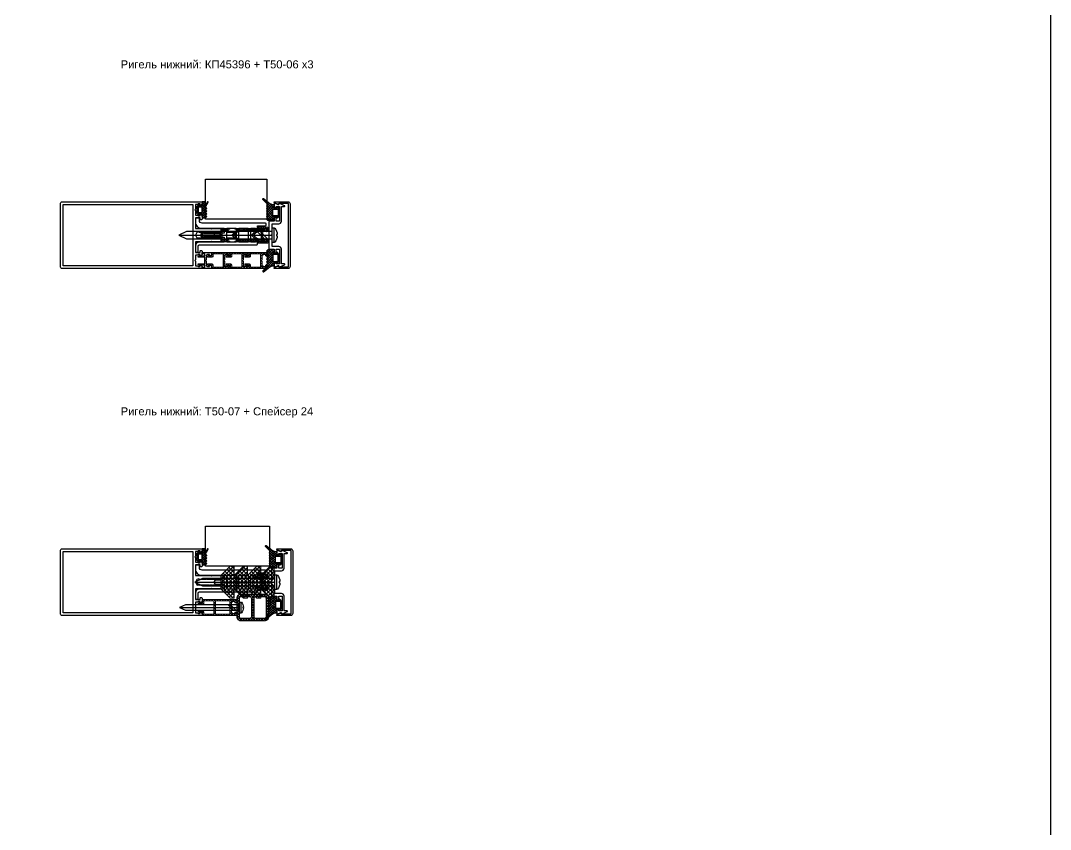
# Model space of a CAD drawing. Header units: millimetres. Extents: x 1744 to 18744, y -2272 to 2782.
# Drawn here: x 16324 to 17097, y 1364 to 1970 of the extents above; entities that cross this region are included whole.
import ezdxf

# ---------------------------------------------------------------- set-up
doc = ezdxf.new("R2010")
doc.units = ezdxf.units.MM
doc.layers.add('Steklopaket', color=5, linetype='Continuous')
doc.layers.add('подписи', color=7, linetype='Continuous')
doc.layers.add('Уплотнители', color=1, linetype='Continuous', lineweight=20)
doc.layers.add('Штриховка', color=1, linetype='Continuous', lineweight=5)
doc.styles.get("Standard").update_dxf_attribs({"font": 'arial.ttf'})

# ---------------------------------------------------------------- blocks, each defined once
blk = doc.blocks.new('КП45550')
at = {"color": 217, "true_color": 0x93278f}
blk.add_lwpolyline([(-5, 6.38, -0.198912), (-4.91, 6.59), (-4.5, 7), (-4.91, 7.41, -0.198912), (-5, 7.62), (-5, 19), (-13, 19), (-13, 15.5), (-12, 15.5, -0.414214), (-11.5, 15), (-11.5, 14.5, -0.414214), (-12, 14), (-14.43, 14, -0.116434), (-14.56, 14.03), (-15.33, 14.42, -0.284079), (-15.5, 14.69), (-15.5, 15.2, -0.414214), (-15.2, 15.5), (-14.5, 15.5), (-14.5, 17), (-14.91, 17.41, -0.198912), (-15, 17.62), (-15, 19), (-18.56, 19, -0.284079), (-18.83, 19.17), (-19, 19.5), (-19.17, 19.17, -0.284079), (-19.44, 19), (-23, 19), (-23, 17.62, -0.198912), (-23.09, 17.41), (-23.5, 17), (-23.5, 15.5), (-22.8, 15.5, -0.414214), (-22.5, 15.2), (-22.5, 14.69, -0.284079), (-22.67, 14.42), (-23.44, 14.03, -0.116434), (-23.57, 14), (-24.5, 14, -0.414214), (-25, 14.5), (-25, 119, -0.414214), (-24, 120), (24, 120, -0.414214), (25, 119), (25, 14.5, -0.414214), (24.5, 14), (23.57, 14, -0.116434), (23.44, 14.03), (22.67, 14.42, -0.284079), (22.5, 14.69), (22.5, 15.2, -0.414214), (22.8, 15.5), (23.5, 15.5), (23.5, 17), (23.09, 17.41, -0.198912), (23, 17.62), (23, 19), (19.44, 19, -0.284079), (19.17, 19.17), (19, 19.5), (18.83, 19.17, -0.284079), (18.56, 19), (15, 19), (15, 17.62, -0.198912), (14.91, 17.41), (14.5, 17), (14.5, 15.5), (15.2, 15.5, -0.414214), (15.5, 15.2), (15.5, 14.69, -0.284079), (15.33, 14.42), (14.56, 14.03, -0.116434), (14.43, 14), (12, 14, -0.414214), (11.5, 14.5), (11.5, 15, -0.414214), (12, 15.5), (13, 15.5), (13, 19), (5, 19), (5, 7.62, -0.198912), (4.91, 7.41), (4.5, 7), (4.91, 6.59, -0.198912), (5, 6.38), (5, 0.5, -0.414214), (4.5, 0), (3.12, 0, -0.198912), (2.91, 0.09), (2.09, 0.91, -0.198912), (2, 1.12), (2, 1.46, -0.284079), (2.17, 1.73), (2.5, 1.9), (2.17, 2.07, -0.284079), (2, 2.34), (2, 3.26, -0.284079), (2.17, 3.53), (2.5, 3.7), (2.17, 3.87, -0.284079), (2, 4.14), (2, 5.06, -0.284079), (2.17, 5.33), (2.5, 5.5), (2.17, 5.67, -0.284079), (2, 5.94), (2, 6.86, -0.284079), (2.17, 7.13), (2.5, 7.3), (2.17, 7.47, -0.284079), (2, 7.74), (2, 8.66, -0.284079), (2.17, 8.93), (2.5, 9.1), (2.17, 9.27, -0.284079), (2, 9.54), (2, 10.46, -0.284079), (2.17, 10.73), (2.5, 10.9), (2.17, 11.07, -0.284079), (2, 11.34), (2, 12.26, -0.284079), (2.17, 12.53), (2.5, 12.7), (2.17, 12.87, -0.284079), (2, 13.14), (2, 14.06, -0.284079), (2.17, 14.33), (2.5, 14.5), (2.17, 14.67, -0.284079), (2, 14.94), (2, 15.86, -0.284079), (2.17, 16.13), (2.5, 16.3), (2, 18), (0, 19), (-2, 18), (-2, 17.64, -0.284079), (-2.17, 17.37), (-2.5, 17.2), (-2.17, 17.03, -0.284079), (-2, 16.76), (-2, 15.84, -0.284079), (-2.17, 15.57), (-2.5, 15.4), (-2.17, 15.23, -0.284079), (-2, 14.96), (-2, 14.04, -0.284079), (-2.17, 13.77), (-2.5, 13.6), (-2.17, 13.43, -0.284079), (-2, 13.16), (-2, 12.24, -0.284079), (-2.17, 11.97), (-2.5, 11.8), (-2.17, 11.63, -0.284079), (-2, 11.36), (-2, 10.44, -0.284079), (-2.17, 10.17), (-2.5, 10), (-2.17, 9.83, -0.284079), (-2, 9.56), (-2, 8.64, -0.284079), (-2.17, 8.37), (-2.5, 8.2), (-2.17, 8.03, -0.284079), (-2, 7.76), (-2, 6.84, -0.284079), (-2.17, 6.57), (-2.5, 6.4), (-2.17, 6.23, -0.284079), (-2, 5.96), (-2, 5.04, -0.284079), (-2.17, 4.77), (-2.5, 4.6), (-2.17, 4.43, -0.284079), (-2, 4.16), (-2, 3.24, -0.284079), (-2.17, 2.97), (-2.5, 2.8), (-2.17, 2.63, -0.284079), (-2, 2.36), (-2, 1.12, -0.198912), (-2.09, 0.91), (-2.91, 0.09, -0.198912), (-3.12, 0), (-4.5, 0, -0.414214), (-5, 0.5)], format="xyb", close=True, dxfattribs=at)
blk.add_lwpolyline([(23, 21), (-23, 21), (-23, 118), (23, 118)], close=True, dxfattribs=at)
blk = doc.blocks.new('ТПУ-6001')
at = {"true_color": 0xafd9aa}
h = blk.add_hatch(dxfattribs=at)
h.set_pattern_fill('ANSI37', color=9, scale=10, angle=180, style=0)
h.set_pattern_definition([(225, (-3851.2058, 2316.4733), (0.88388348, -0.88388348), []), (315, (-3851.2058, 2316.4733), (0.88388348, 0.88388348), [])])
edge = h.paths.add_edge_path(flags=16)
edge.add_line((1.75, -1), (-1.75, -1))
edge.add_arc((-1.75, -1.25), 0.25, 90, 180)
edge.add_line((-2, -1.25), (-2, -3.75))
edge.add_arc((-1.75, -3.75), 0.25, 180, 270)
edge.add_line((-1.75, -4), (1.75, -4))
edge.add_arc((1.75, -3.75), 0.25, 270, 360)
edge.add_line((2, -3.75), (2, -1.25))
edge.add_arc((1.75, -1.25), 0.25, 0, 90)
edge = h.paths.add_edge_path()
edge.add_line((2.37, -5.66), (4.04, -6.57))
edge.add_arc((4.16, -6.35), 0.25, 241.51963, 270)
edge.add_line((4.16, -6.6), (5.75, -6.6))
edge.add_arc((5.75, -6.35), 0.25, 270, 360)
edge.add_line((6, -6.35), (6, -4.25))
edge.add_arc((5.75, -4.25), 0.25, 0, 90)
edge.add_line((5.75, -4), (3.25, -4))
edge.add_arc((3.25, -3.75), 0.25, 180, 270, ccw=False)
edge.add_line((3, -3.75), (3, -2.25))
edge.add_arc((3.25, -2.25), 0.25, 90, 180, ccw=False)
edge.add_line((3.25, -2), (3.9, -2))
edge.add_arc((3.9, -1.75), 0.25, 270, 405.06464)
edge.add_line((4.08, -1.57), (2.57, -0.07))
edge.add_arc((2.4, -0.25), 0.25, 45.06464, 90)
edge.add_line((2.4, 0), (-2.4, 0))
edge.add_arc((-2.4, -0.25), 0.25, 90, 134.93536)
edge.add_line((-2.57, -0.07), (-4.08, -1.57))
edge.add_arc((-3.9, -1.75), 0.25, 134.93536, 270)
edge.add_line((-3.9, -2), (-3.25, -2))
edge.add_arc((-3.25, -2.25), 0.25, 0, 90, ccw=False)
edge.add_line((-3, -2.25), (-3, -3.75))
edge.add_arc((-3.25, -3.75), 0.25, -90, 0, ccw=False)
edge.add_line((-3.25, -4), (-5.75, -4))
edge.add_arc((-5.75, -4.25), 0.25, 90, 180)
edge.add_line((-6, -4.25), (-6, -6.5))
edge.add_arc((-5.75, -6.5), 0.25, 180, 225)
edge.add_line((-5.93, -6.67), (-5.18, -7.42))
edge.add_arc((-5, -7.25), 0.25, 225, 315)
edge.add_line((-4.82, -7.42), (-4.18, -6.78))
edge.add_arc((-4, -6.95), 0.25, 45, 135, ccw=False)
edge.add_line((-3.82, -6.78), (-3.18, -7.42))
edge.add_arc((-3, -7.25), 0.25, 225, 315)
edge.add_line((-2.82, -7.42), (-2.18, -6.78))
edge.add_arc((-2, -6.95), 0.25, 45, 135, ccw=False)
edge.add_line((-1.82, -6.78), (-1.18, -7.42))
edge.add_arc((-1, -7.25), 0.25, 225, 315)
edge.add_line((-0.82, -7.42), (-0.18, -6.78))
edge.add_arc((0, -6.95), 0.25, 45, 135, ccw=False)
edge.add_line((0.18, -6.78), (0.82, -7.42))
edge.add_arc((1, -7.25), 0.25, 225, 315)
edge.add_line((1.18, -7.42), (1.87, -6.73))
edge.add_arc((2.04, -6.91), 0.25, 61.51963, 135, ccw=False)
edge.add_line((2.16, -6.69), (5.63, -8.57))
edge.add_arc((5.75, -8.35), 0.25, 241.51963, 421.51963)
edge.add_line((5.87, -8.13), (2.13, -6.1))
edge.add_arc((2.25, -5.88), 0.25, 61.51963, 241.51963, ccw=False)
at = {"color": 9, "true_color": 0xafd9aa}
for points in [[(2.37, -5.66), (4.04, -6.57, 0.124913), (4.16, -6.6), (5.75, -6.6, 0.414214), (6, -6.35), (6, -4.25, 0.414214), (5.75, -4), (3.25, -4, -0.414214), (3, -3.75), (3, -2.25, -0.414214), (3.25, -2), (3.9, -2, 0.668587), (4.08, -1.57), (2.57, -0.07, 0.198619), (2.4, 0), (-2.4, 0, 0.198619), (-2.57, -0.07), (-4.08, -1.57, 0.668587), (-3.9, -2), (-3.25, -2, -0.414214), (-3, -2.25), (-3, -3.75, -0.414214), (-3.25, -4), (-5.75, -4, 0.414214), (-6, -4.25), (-6, -6.5, 0.198912), (-5.93, -6.67), (-5.18, -7.42, 0.414214), (-4.82, -7.42), (-4.18, -6.78, -0.414214), (-3.82, -6.78), (-3.18, -7.42, 0.414214), (-2.82, -7.42), (-2.18, -6.78, -0.414214), (-1.82, -6.78), (-1.18, -7.42, 0.414214), (-0.82, -7.42), (-0.18, -6.78, -0.414214), (0.18, -6.78), (0.82, -7.42, 0.414214), (1.18, -7.42), (1.87, -6.73, -0.332076), (2.16, -6.69), (5.63, -8.57, 1), (5.87, -8.13), (2.13, -6.1, -1)], [(1.75, -1), (-1.75, -1, 0.414214), (-2, -1.25), (-2, -3.75, 0.414214), (-1.75, -4), (1.75, -4, 0.414214), (2, -3.75), (2, -1.25, 0.414214)]]:
    blk.add_lwpolyline(points, format="xyb", close=True, dxfattribs=at)
blk = doc.blocks.new('КПС 575')
blk.add_lwpolyline([(-23.77, 3.16, 0.414214), (-23.63, 2.76), (-22.87, 2.41, -0.414214), (-22.73, 2.01), (-23.97, -0.66, 0.548619), (-23.7, -1.09), (-21.57, -1.09, 0.116434), (-21.44, -1.06), (-20.67, -0.67, 0.284079), (-20.5, -0.4), (-20.5, 0.11, 0.414214), (-20.8, 0.41), (-21.5, 0.41), (-21.5, 2.91), (-10.5, 2.91), (-10.5, 0.41), (-13.2, 0.41, 0.414214), (-13.5, 0.11), (-13.5, -0.4, 0.284079), (-13.33, -0.67), (-12.56, -1.06, 0.116434), (-12.43, -1.09), (-10.5, -1.09), (-10.5, -4.09, 0.414214), (-9.5, -5.09), (9.5, -5.09, 0.414214), (10.5, -4.09), (10.5, -1.09), (12.43, -1.09, 0.116434), (12.56, -1.06), (13.33, -0.67, 0.284079), (13.5, -0.4), (13.5, 0.11, 0.414214), (13.2, 0.41), (10.5, 0.41), (10.5, 2.91), (21.5, 2.91), (21.5, 0.41), (20.8, 0.41, 0.414214), (20.5, 0.11), (20.5, -0.4, 0.284079), (20.67, -0.67), (21.44, -1.06, 0.116434), (21.57, -1.09), (23.7, -1.09, 0.548619), (23.97, -0.66), (22.73, 2.01, -0.414214), (22.87, 2.41), (23.63, 2.76, 0.414214), (23.77, 3.16), (22.1, 6.74, 0.291473), (21.83, 6.91), (21.8, 6.91, 0.414214), (21.5, 6.61), (21.5, 4.41), (10.5, 4.41, 0.414214), (8.5, 2.41), (8.5, -2.59), (0.62, -2.59, 0.198912), (0.41, -2.68), (0, -3.09), (-0.41, -2.68, 0.198912), (-0.62, -2.59), (-8.5, -2.59), (-8.5, 2.41, 0.414214), (-10.5, 4.41), (-21.5, 4.41), (-21.5, 6.61, 0.414214), (-21.8, 6.91), (-21.83, 6.91, 0.291473), (-22.1, 6.74)], format="xyb", close=True)
blk = doc.blocks.new('ТПУ-007ММ')
at = {"true_color": 0xafd9aa}
h = blk.add_hatch(dxfattribs=at)
h.set_pattern_fill('ANSI37', color=9, scale=10, angle=180, style=0)
h.set_pattern_definition([(225, (-3851.0623, 2334.4012), (0.88388348, -0.88388348), []), (315, (-3851.0623, 2334.4012), (0.88388348, 0.88388348), [])])
edge = h.paths.add_edge_path(flags=16)
edge.add_line((2.1, -1), (-2.1, -1))
edge.add_arc((-2.1, -1.5), 0.5, 90, 180)
edge.add_line((-2.6, -1.5), (-2.6, -4.5))
edge.add_arc((-2.1, -4.5), 0.5, 180, 270)
edge.add_line((-2.1, -5), (2.1, -5))
edge.add_arc((2.1, -4.5), 0.5, 270, 360)
edge.add_line((2.6, -4.5), (2.6, -1.5))
edge.add_arc((2.1, -1.5), 0.5, 0, 90)
edge = h.paths.add_edge_path()
edge.add_arc((-3.85, -2.25), 0.25, 0, 90, ccw=False)
edge.add_line((-3.6, -2.25), (-3.6, -3.75))
edge.add_arc((-3.85, -3.75), 0.25, -90, 0, ccw=False)
edge.add_line((-3.85, -4), (-5.75, -4))
edge.add_arc((-5.75, -4.25), 0.25, 90, 180)
edge.add_line((-6, -4.25), (-6, -8.62))
edge.add_arc((-5.8, -8.62), 0.2, 180, 225)
edge.add_line((-5.94, -8.76), (-5.18, -9.53))
edge.add_arc((-5, -9.35), 0.25, 225, 315)
edge.add_line((-4.82, -9.53), (-4.18, -8.88))
edge.add_arc((-4, -9.06), 0.25, 45, 135, ccw=False)
edge.add_line((-3.82, -8.88), (-3.18, -9.53))
edge.add_arc((-3, -9.35), 0.25, 225, 315)
edge.add_line((-2.82, -9.53), (-2.18, -8.88))
edge.add_arc((-2, -9.06), 0.25, 45, 135, ccw=False)
edge.add_line((-1.82, -8.88), (-1.18, -9.53))
edge.add_arc((-1, -9.35), 0.25, 225, 315)
edge.add_line((-0.82, -9.53), (-0.18, -8.88))
edge.add_arc((0, -9.06), 0.25, 45, 135, ccw=False)
edge.add_line((0.18, -8.88), (0.82, -9.53))
edge.add_arc((1, -9.35), 0.25, 225, 315)
edge.add_line((1.18, -9.53), (1.82, -8.88))
edge.add_arc((2, -9.06), 0.25, 45, 135, ccw=False)
edge.add_line((2.18, -8.88), (2.82, -9.53))
edge.add_arc((3, -9.35), 0.25, 225, 315)
edge.add_line((3.18, -9.53), (3.82, -8.88))
edge.add_arc((4, -9.06), 0.25, 45, 135, ccw=False)
edge.add_line((4.18, -8.88), (4.82, -9.53))
edge.add_arc((5, -9.35), 0.25, 225, 315)
edge.add_line((5.18, -9.53), (5.82, -8.88))
edge.add_arc((6, -9.06), 0.25, 45, 135, ccw=False)
edge.add_line((6.18, -8.88), (9.82, -12.42))
edge.add_arc((10, -12.25), 0.25, 225, 315)
edge.add_line((10.18, -12.42), (10.39, -12.21))
edge.add_arc((10.21, -12.04), 0.25, 315, 380.22486)
edge.add_line((10.44, -11.95), (6.8, -7.06))
edge.add_arc((10, -4.67), 4, 180, 216.76049, ccw=False)
edge.add_line((6, -4.67), (6, -4.3))
edge.add_arc((5.7, -4.3), 0.3, 360, 450)
edge.add_line((5.7, -4), (3.85, -4))
edge.add_arc((3.85, -3.75), 0.25, 180, 270, ccw=False)
edge.add_line((3.6, -3.75), (3.6, -2.25))
edge.add_arc((3.85, -2.25), 0.25, 90, 180, ccw=False)
edge.add_line((3.85, -2), (4.1, -2))
edge.add_arc((4.1, -1.75), 0.25, 270, 405.06464)
edge.add_line((4.28, -1.57), (2.57, -0.07))
edge.add_arc((2.4, -0.25), 0.25, 45.06464, 90)
edge.add_line((2.4, 0), (-2.4, 0))
edge.add_arc((-2.4, -0.25), 0.25, 90, 134.93536)
edge.add_line((-2.57, -0.07), (-4.28, -1.57))
edge.add_arc((-4.1, -1.75), 0.25, 134.93536, 270)
edge.add_line((-4.1, -2), (-3.85, -2))
at = {"color": 9, "true_color": 0xafd9aa}
for points in [[(-3.85, -2, -0.414214), (-3.6, -2.25), (-3.6, -3.75, -0.414214), (-3.85, -4), (-5.75, -4, 0.414214), (-6, -4.25), (-6, -8.62, 0.198912), (-5.94, -8.76), (-5.18, -9.53, 0.414214), (-4.82, -9.53), (-4.18, -8.88, -0.414214), (-3.82, -8.88), (-3.18, -9.53, 0.414214), (-2.82, -9.53), (-2.18, -8.88, -0.414214), (-1.82, -8.88), (-1.18, -9.53, 0.414214), (-0.82, -9.53), (-0.18, -8.88, -0.414214), (0.18, -8.88), (0.82, -9.53, 0.414214), (1.18, -9.53), (1.82, -8.88, -0.414214), (2.18, -8.88), (2.82, -9.53, 0.414214), (3.18, -9.53), (3.82, -8.88, -0.414214), (4.18, -8.88), (4.82, -9.53, 0.414214), (5.18, -9.53), (5.82, -8.88, -0.414214), (6.18, -8.88), (9.82, -12.42, 0.414214), (10.18, -12.42), (10.39, -12.21, 0.292538), (10.44, -11.95), (6.8, -7.06, -0.161788), (6, -4.67), (6, -4.3, 0.414214), (5.7, -4), (3.85, -4, -0.414214), (3.6, -3.75), (3.6, -2.25, -0.414214), (3.85, -2), (4.1, -2, 0.668587), (4.28, -1.57), (2.57, -0.07, 0.198619), (2.4, 0), (-2.4, 0, 0.198619), (-2.57, -0.07), (-4.28, -1.57, 0.668587), (-4.1, -2)], [(2.1, -1), (-2.1, -1, 0.414214), (-2.6, -1.5), (-2.6, -4.5, 0.414214), (-2.1, -5), (2.1, -5, 0.414214), (2.6, -4.5), (2.6, -1.5, 0.414214)]]:
    blk.add_lwpolyline(points, format="xyb", close=True, dxfattribs=at)
blk = doc.blocks.new('КП45309')
at = {"color": 0}
blk.add_lwpolyline([(-23.5, 2.52), (23.5, 2.52, -0.414214), (25, 1.02), (25, -9.08, -0.802585), (24.24, -9.24), (23.17, -6.95, -0.401559), (23.48, -6.03, 0.279739), (23.8, -5.5), (23.8, 1.32), (-23.8, 1.32), (-23.8, -5.5, 0.279739), (-23.48, -6.03, -0.401559), (-23.17, -6.95), (-24.24, -9.24, -0.802585), (-25, -9.08), (-25, 1.02, -0.414214)], format="xyb", close=True, dxfattribs=at)
blk = doc.blocks.new('ВС 5.5х70 А2 DIN7504-K')
for p, q in [((0, 0), (0, -70)), ((-5.4, -71.69), (5.4, -71.69))]:
    blk.add_line(p, q)
for points in [[(2.75, -70), (2.75, -5.9), (0, 0), (-2.75, -5.9), (-2.75, -70)], [(-2.75, -66.67), (2.75, -61.17), (2.75, -58.88), (-2.75, -64.38)]]:
    blk.add_lwpolyline(points, close=True)
blk.add_lwpolyline([(-0.39, -73.94, -0.161849), (-5.22, -72.08, -0.223888), (-5.4, -71.69), (-5.4, -70), (5.4, -70), (5.4, -71.69, -0.223888), (5.22, -72.08, -0.161849), (0.39, -73.94), (0.39, -73.24), (-0.39, -73.24)], format="xyb", close=True)
blk = doc.blocks.new('Т50-09')
at = {"layer": 'Штриховка', "lineweight": 5, "true_color": 0xf8991e}
h = blk.add_hatch(dxfattribs=at)
h.set_pattern_fill('ANSI37', color=30, scale=11.2, angle=90, style=0)
h.set_pattern_definition([(135, (-7178.6142, 4044.2835), (-0.9899495, -0.9899495), []), (225, (-7178.6142, 4044.2835), (0.9899495, -0.9899495), [])])
edge = h.paths.add_edge_path()
edge.add_arc((-19.7, 4.8), 0.2, 90, 180)
edge.add_line((-19.9, 4.8), (-19.9, 4.7))
edge.add_arc((-19.7, 4.7), 0.2, 180, 270)
edge.add_line((-19.7, 4.5), (-18.7, 4.5))
edge.add_line((-18.7, 4.5), (-18.7, 3.39))
edge.add_line((-18.7, 3.39), (-19.09, 3))
edge.add_line((-19.09, 3), (-24.31, 3))
edge.add_line((-24.31, 3), (-24.7, 3.39))
edge.add_line((-24.7, 3.39), (-24.7, 4.5))
edge.add_line((-24.7, 4.5), (-23.7, 4.5))
edge.add_arc((-23.7, 4.7), 0.2, 270, 360)
edge.add_line((-23.5, 4.7), (-23.5, 4.8))
edge.add_arc((-23.7, 4.8), 0.2, 0, 90)
edge.add_line((-23.7, 5), (-48.2, 5))
edge.add_arc((-48.2, 4.7), 0.3, 90, 180)
edge.add_line((-48.5, 4.7), (-48.5, 3.75))
edge.add_arc((-47.25, 3.75), 1.25, 180, 350.7182)
edge.add_arc((-45.72, 3.5), 0.3, 90, 170.7182, ccw=False)
edge.add_line((-45.72, 3.8), (-41.5, 3.8))
edge.add_line((-41.5, 3.8), (-37.7, 0))
edge.add_line((-37.7, 0), (-41.5, -3.8))
edge.add_line((-41.5, -3.8), (-45.72, -3.8))
edge.add_arc((-45.72, -3.5), 0.3, 189.2818, 270, ccw=False)
edge.add_arc((-47.25, -3.75), 1.25, 9.2818, 180)
edge.add_line((-48.5, -3.75), (-48.5, -4.7))
edge.add_arc((-48.2, -4.7), 0.3, 180, 270)
edge.add_line((-48.2, -5), (-23.7, -5))
edge.add_arc((-23.7, -4.8), 0.2, 270, 360)
edge.add_line((-23.5, -4.8), (-23.5, -4.7))
edge.add_arc((-23.7, -4.7), 0.2, 0, 90)
edge.add_line((-23.7, -4.5), (-24.7, -4.5))
edge.add_line((-24.7, -4.5), (-24.7, -3.39))
edge.add_line((-24.7, -3.39), (-24.31, -3))
edge.add_line((-24.31, -3), (-19.09, -3))
edge.add_line((-19.09, -3), (-18.7, -3.39))
edge.add_line((-18.7, -3.39), (-18.7, -4.5))
edge.add_line((-18.7, -4.5), (-19.7, -4.5))
edge.add_arc((-19.7, -4.7), 0.2, 90, 180)
edge.add_line((-19.9, -4.7), (-19.9, -4.8))
edge.add_arc((-19.7, -4.8), 0.2, 180, 270)
edge.add_line((-19.7, -5), (-13.3, -5))
edge.add_arc((-13.3, -4.7), 0.3, 270, 360)
edge.add_line((-13, -4.7), (-13, -2.3))
edge.add_arc((-12.7, -2.3), 0.3, 90, 180, ccw=False)
edge.add_line((-12.7, -2), (-6.2, -2))
edge.add_arc((-6, -2), 0.2, 180, 360)
edge.add_line((-5.8, -2), (0, -2))
edge.add_arc((0, 0), 2, 270, 450)
edge.add_line((0, 2), (-5.8, 2))
edge.add_arc((-6, 2), 0.2, 0, 180)
edge.add_line((-6.2, 2), (-12.7, 2))
edge.add_arc((-12.7, 2.3), 0.3, 180, 270, ccw=False)
edge.add_line((-13, 2.3), (-13, 4.7))
edge.add_arc((-13.3, 4.7), 0.3, 0, 90)
edge.add_line((-13.3, 5), (-19.7, 5))
edge = h.paths.add_edge_path(flags=16)
edge.add_line((-14.2, 3.8), (-17.4, 3.8))
edge.add_line((-17.4, 3.8), (-17.4, 3.12))
edge.add_arc((-17.7, 3.12), 0.3, 315, 360, ccw=False)
edge.add_line((-17.49, 2.91), (-18.31, 2.09))
edge.add_arc((-18.52, 2.3), 0.3, 270, 315, ccw=False)
edge.add_line((-18.52, 2), (-23.31, 2))
edge.add_line((-23.31, 2), (-21.31, 0))
edge.add_line((-21.31, 0), (-23.31, -2))
edge.add_line((-23.31, -2), (-18.52, -2))
edge.add_arc((-18.52, -2.3), 0.3, 45, 90, ccw=False)
edge.add_line((-18.31, -2.09), (-17.49, -2.91))
edge.add_arc((-17.7, -3.12), 0.3, 0, 45, ccw=False)
edge.add_line((-17.4, -3.12), (-17.4, -3.8))
edge.add_line((-17.4, -3.8), (-14.2, -3.8))
edge.add_line((-14.2, -3.8), (-14.2, -0.79))
edge.add_line((-14.2, -0.79), (-13.41, 0))
edge.add_line((-13.41, 0), (-14.2, 0.79))
edge.add_line((-14.2, 0.79), (-14.2, 3.8))
edge = h.paths.add_edge_path(flags=16)
edge.add_line((-12, 0), (-13, -1))
edge.add_line((-13, -1), (0, -1))
edge.add_arc((0, 0), 1, 270, 450)
edge.add_line((0, 1), (-13, 1))
edge.add_line((-13, 1), (-12, 0))
h.paths.add_polyline_path([(-39.8, 3.8), (-36, 0), (-39.8, -3.8), (-26.8, -3.8), (-23, 0), (-26.8, 3.8)], flags=16)
at = {"layer": 'Уплотнители', "color": 30, "true_color": 0xf8991e}
for points in [[(-19.7, 5, 0.414214), (-19.9, 4.8), (-19.9, 4.7, 0.414214), (-19.7, 4.5), (-18.7, 4.5), (-18.7, 3.39), (-19.09, 3), (-24.31, 3), (-24.7, 3.39), (-24.7, 4.5), (-23.7, 4.5, 0.414214), (-23.5, 4.7), (-23.5, 4.8, 0.414214), (-23.7, 5), (-48.2, 5, 0.414214), (-48.5, 4.7), (-48.5, 3.75, 0.922113), (-46.02, 3.55, -0.367523), (-45.72, 3.8), (-41.5, 3.8), (-37.7, 0), (-41.5, -3.8), (-45.72, -3.8, -0.367523), (-46.02, -3.55, 0.922113), (-48.5, -3.75), (-48.5, -4.7, 0.414214), (-48.2, -5), (-23.7, -5, 0.414214), (-23.5, -4.8), (-23.5, -4.7, 0.414214), (-23.7, -4.5), (-24.7, -4.5), (-24.7, -3.39), (-24.31, -3), (-19.09, -3), (-18.7, -3.39), (-18.7, -4.5), (-19.7, -4.5, 0.414214), (-19.9, -4.7), (-19.9, -4.8, 0.414214), (-19.7, -5), (-13.3, -5, 0.414214), (-13, -4.7), (-13, -2.3, -0.414214), (-12.7, -2), (-6.2, -2, 1), (-5.8, -2), (0, -2, 1), (0, 2), (-5.8, 2, 1), (-6.2, 2), (-12.7, 2, -0.414214), (-13, 2.3), (-13, 4.7, 0.414214), (-13.3, 5)], [(-14.2, 3.8), (-17.4, 3.8), (-17.4, 3.12, -0.198912), (-17.49, 2.91), (-18.31, 2.09, -0.198912), (-18.52, 2), (-23.31, 2), (-21.31, 0), (-23.31, -2), (-18.52, -2, -0.198912), (-18.31, -2.09), (-17.49, -2.91, -0.198912), (-17.4, -3.12), (-17.4, -3.8), (-14.2, -3.8), (-14.2, -0.79), (-13.41, 0), (-14.2, 0.79)], [(-12, 0), (-13, -1), (0, -1, 1), (0, 1), (-13, 1), (-12, 0)]]:
    blk.add_lwpolyline(points, format="xyb", close=True, dxfattribs=at)
blk.add_lwpolyline([(-39.8, 3.8), (-36, 0), (-39.8, -3.8), (-26.8, -3.8), (-23, 0), (-26.8, 3.8)], close=True, dxfattribs=at)
blk = doc.blocks.new('КП45396')
blk.add_lwpolyline([(-2.5, 0), (-2.5, -4.67, -0.668179), (-3.06, -4.9), (-3.71, -4.25, -0.414214), (-3.71, -3.83), (-3.65, -3.76, 0.198912), (-3.5, -3.41), (-3.5, 0), (-5, 0), (-5, -1.7, -0.414214), (-5.3, -2), (-5.7, -2, -0.414214), (-6, -1.7), (-6, -1.7), (-6, 4.5, -0.414214), (-5.5, 5), (-4.57, 5, -0.116434), (-4.44, 4.97), (-3.67, 4.58, -0.284079), (-3.5, 4.31), (-3.5, 3.8, -0.414214), (-3.8, 3.5), (-4.5, 3.5), (-4.5, 2), (-4.09, 1.59, -0.198912), (-4, 1.38), (-4, 1), (-0.44, 1, -0.284079), (-0.17, 0.83), (0, 0.5), (0.17, 0.83, -0.284079), (0.44, 1), (4, 1), (4, 1.38, -0.198912), (4.09, 1.59), (4.5, 2), (4.5, 3.5), (3.8, 3.5, -0.414214), (3.5, 3.8), (3.5, 4.31, -0.284079), (3.67, 4.58), (4.44, 4.97, -0.116434), (4.57, 5), (5.5, 5, -0.414214), (6, 4.5), (6, -1.7), (6, -1.7, -0.414214), (5.7, -2), (5.3, -2, -0.414214), (5, -1.7), (5, 0), (3.5, 0), (3.5, -3.41, 0.198912), (3.65, -3.76), (3.71, -3.83, -0.414214), (3.71, -4.25), (3.06, -4.9, -0.668179), (2.5, -4.67), (2.5, 0)], format="xyb", close=True)
blk = doc.blocks.new('Т50-06')
at = {"layer": 'Штриховка', "lineweight": 5}
h = blk.add_hatch(dxfattribs=at)
h.set_pattern_fill('ANSI37', color=256, scale=11.2, angle=90, style=0)
h.set_pattern_definition([(135, (-11417.5478, 3829.3933), (-0.9899495, -0.9899495), []), (225, (-11417.5478, 3829.3933), (0.9899495, -0.9899495), [])])
edge = h.paths.add_edge_path()
edge.add_line((2.81, 0), (3.22, -0.41))
edge.add_arc((3.01, -0.62), 0.3, 0, 45, ccw=False)
edge.add_line((3.31, -0.62), (3.31, -4))
edge.add_line((3.31, -4), (3.68, -4))
edge.add_arc((3.68, -4.3), 0.3, 45, 90, ccw=False)
edge.add_line((3.9, -4.09), (4.31, -4.5))
edge.add_line((4.31, -4.5), (5.81, -4.5))
edge.add_line((5.81, -4.5), (5.81, -3.8))
edge.add_arc((6.11, -3.8), 0.3, 90, 180, ccw=False)
edge.add_line((6.11, -3.5), (6.62, -3.5))
edge.add_arc((6.62, -3.8), 0.3, 26.56505, 90, ccw=False)
edge.add_line((6.89, -3.67), (7.28, -4.44))
edge.add_arc((7.01, -4.57), 0.3, 0, 26.56505, ccw=False)
edge.add_line((7.31, -4.57), (7.31, -6))
edge.add_line((7.31, -6), (-6.69, -6))
edge.add_line((-6.69, -6), (-6.69, -5.1))
edge.add_arc((-6.39, -5.1), 0.3, 90, 180, ccw=False)
edge.add_line((-6.39, -4.8), (-6.39, -3.5))
edge.add_line((-6.39, -3.5), (-8.29, -3.5))
edge.add_line((-8.29, -3.5), (-8.5, -3.71))
edge.add_arc((-8.72, -3.5), 0.3, 225, 315, ccw=False)
edge.add_line((-8.93, -3.71), (-9.6, -3.04))
edge.add_arc((-9.37, -2.82), 0.317, 90, 225, ccw=False)
edge.add_line((-9.37, -2.5), (-6.39, -2.5))
edge.add_arc((-6.39, -3.5), 1, 0, 90, ccw=False)
edge.add_line((-5.39, -3.5), (-5.39, -5))
edge.add_line((-5.39, -5), (2.11, -5))
edge.add_line((2.11, -5), (2.11, 5))
edge.add_line((2.11, 5), (-5.39, 5))
edge.add_line((-5.39, 5), (-5.39, 3.5))
edge.add_arc((-6.39, 3.5), 1, -90, 0, ccw=False)
edge.add_line((-6.39, 2.5), (-9.37, 2.5))
edge.add_arc((-9.37, 2.82), 0.317, 135, 270, ccw=False)
edge.add_line((-9.6, 3.04), (-8.93, 3.71))
edge.add_arc((-8.72, 3.5), 0.3, 45, 135, ccw=False)
edge.add_line((-8.5, 3.71), (-8.29, 3.5))
edge.add_line((-8.29, 3.5), (-6.39, 3.5))
edge.add_line((-6.39, 3.5), (-6.39, 4.8))
edge.add_arc((-6.39, 5.1), 0.3, 180, 270, ccw=False)
edge.add_line((-6.69, 5.1), (-6.69, 6))
edge.add_line((-6.69, 6), (7.31, 6))
edge.add_line((7.31, 6), (7.31, 4.57))
edge.add_arc((7.01, 4.57), 0.3, -26.56505, 0, ccw=False)
edge.add_line((7.28, 4.44), (6.89, 3.67))
edge.add_arc((6.62, 3.8), 0.3, 270, 333.43495, ccw=False)
edge.add_line((6.62, 3.5), (6.11, 3.5))
edge.add_arc((6.11, 3.8), 0.3, 180, 270, ccw=False)
edge.add_line((5.81, 3.8), (5.81, 4.5))
edge.add_line((5.81, 4.5), (4.31, 4.5))
edge.add_line((4.31, 4.5), (3.9, 4.09))
edge.add_arc((3.68, 4.3), 0.3, 270, 315, ccw=False)
edge.add_line((3.68, 4), (3.31, 4))
edge.add_line((3.31, 4), (3.31, 0.62))
edge.add_arc((3.01, 0.62), 0.3, 315, 360, ccw=False)
edge.add_line((3.22, 0.41), (2.81, 0))
at = {"layer": 'Уплотнители'}
blk.add_lwpolyline([(2.81, 0), (3.22, -0.41, -0.198912), (3.31, -0.62), (3.31, -4), (3.68, -4, -0.198912), (3.9, -4.09), (4.31, -4.5), (5.81, -4.5), (5.81, -3.8, -0.414214), (6.11, -3.5), (6.62, -3.5, -0.284079), (6.89, -3.67), (7.28, -4.44, -0.116434), (7.31, -4.57), (7.31, -6), (-6.69, -6), (-6.69, -5.1, -0.414214), (-6.39, -4.8), (-6.39, -3.5), (-8.29, -3.5), (-8.5, -3.71, -0.414214), (-8.93, -3.71), (-9.6, -3.04, -0.668179), (-9.37, -2.5), (-6.39, -2.5, -0.414214), (-5.39, -3.5), (-5.39, -5), (2.11, -5), (2.11, 5), (-5.39, 5), (-5.39, 3.5, -0.414214), (-6.39, 2.5), (-9.37, 2.5, -0.668179), (-9.6, 3.04), (-8.93, 3.71, -0.414214), (-8.5, 3.71), (-8.29, 3.5), (-6.39, 3.5), (-6.39, 4.8, -0.414214), (-6.69, 5.1), (-6.69, 6), (7.31, 6), (7.31, 4.57, -0.116434), (7.28, 4.44), (6.89, 3.67, -0.284079), (6.62, 3.5), (6.11, 3.5, -0.414214), (5.81, 3.8), (5.81, 4.5), (4.31, 4.5), (3.9, 4.09, -0.198912), (3.68, 4), (3.31, 4), (3.31, 0.62, -0.198912), (3.22, 0.41), (2.81, 0)], format="xyb", dxfattribs=at)
blk = doc.blocks.new('ВС 5.5х60 А2 DIN7981')
for p, q in [((0, 0), (0, -60)), ((-5.4, -61.69), (5.4, -61.69))]:
    blk.add_line(p, q)
for points in [[(2.75, -60), (2.75, -5.9), (0, 0), (-2.75, -5.9), (-2.75, -60)], [(-2.75, -56.67), (2.75, -51.17), (2.75, -48.88), (-2.75, -54.38)]]:
    blk.add_lwpolyline(points, close=True)
blk.add_lwpolyline([(-0.39, -63.94, -0.161849), (-5.22, -62.08, -0.223888), (-5.4, -61.69), (-5.4, -60), (5.4, -60), (5.4, -61.69, -0.223888), (5.22, -62.08, -0.161849), (0.39, -63.94), (0.39, -63.24), (-0.39, -63.24)], format="xyb", close=True)
blk = doc.blocks.new('Т50-10')
at = {"layer": 'Штриховка', "lineweight": 5, "true_color": 0x5e67af}
h = blk.add_hatch(dxfattribs=at)
h.set_pattern_fill('NET', color=165, scale=16, angle=-45, style=0)
h.set_pattern_definition([(315, (4299.9565, 8121.2784), (1.41421356, 1.41421356), []), (45, (4299.9565, 8121.2784), (-1.41421356, 1.41421356), [])])
h.paths.add_polyline_path([(-40, -3), (-40, -12), (-37, -12), (-30, -5), (-30, -12), (-27, -12), (-20, -5), (-20, -12), (-17, -12), (-10, -5), (-10, -12), (-7, -12), (0, -5), (0, 5), (-7, 12), (-10, 12), (-10, 5), (-17, 12), (-20, 12), (-20, 5), (-27, 12), (-30, 12), (-30, 5), (-37, 12), (-40, 12), (-40, 3), (-37, 0)])
at = {"layer": 'Уплотнители', "color": 165, "true_color": 0x5e67af}
blk.add_line((-37, 0), (-1.5, 0), dxfattribs=at)
blk.add_lwpolyline([(-40, -3), (-40, -12), (-37, -12), (-30, -5), (-30, -12), (-27, -12), (-20, -5), (-20, -12), (-17, -12), (-10, -5), (-10, -12), (-7, -12), (0, -5), (0, 5), (-7, 12), (-10, 12), (-10, 5), (-17, 12), (-20, 12), (-20, 5), (-27, 12), (-30, 12), (-30, 5), (-37, 12), (-40, 12), (-40, 3), (-37, 0)], close=True, dxfattribs=at)
blk = doc.blocks.new('Т50-04')
at = {"layer": 'Штриховка', "lineweight": 5}
h = blk.add_hatch(dxfattribs=at)
h.set_pattern_fill('ANSI37', color=256, scale=0.4, angle=90, style=0)
h.set_pattern_definition([(135, (70.9065, -539.6547), (-0.8980256, -0.8980256), []), (225, (70.9065, -539.6547), (0.8980256, -0.8980256), [])])
edge = h.paths.add_edge_path()
edge.add_line((0.7, 0), (1.11, 0.41))
edge.add_arc((0.9, 0.62), 0.3, 315, 360)
edge.add_line((1.2, 0.62), (1.2, 4))
edge.add_line((1.2, 4), (1.58, 4))
edge.add_arc((1.58, 4.3), 0.3, 270, 315)
edge.add_line((1.79, 4.09), (2.2, 4.5))
edge.add_line((2.2, 4.5), (3.7, 4.5))
edge.add_line((3.7, 4.5), (3.7, 3.8))
edge.add_arc((4, 3.8), 0.3, 180, 270)
edge.add_line((4, 3.5), (4.51, 3.5))
edge.add_arc((4.51, 3.8), 0.3, 270, 333.43495)
edge.add_line((4.78, 3.67), (5.17, 4.44))
edge.add_arc((4.9, 4.57), 0.3, 333.43495, 360)
edge.add_line((5.2, 4.57), (5.2, 5.5))
edge.add_arc((4.7, 5.5), 0.5, 360, 450)
edge.add_line((4.7, 6), (-2.5, 6))
edge.add_arc((-2.5, 5.7), 0.3, 90, 180)
edge.add_line((-2.8, 5.7), (-2.8, 5.1))
edge.add_arc((-2.5, 5.1), 0.3, 180, 270)
edge.add_line((-2.5, 4.8), (-2.5, 3.5))
edge.add_line((-2.5, 3.5), (-4.4, 3.5))
edge.add_line((-4.4, 3.5), (-4.61, 3.71))
edge.add_arc((-4.82, 3.5), 0.3, 405, 495)
edge.add_line((-5.04, 3.71), (-5.71, 3.04))
edge.add_arc((-5.48, 2.82), 0.317, 135, 270)
edge.add_line((-5.48, 2.5), (-2.5, 2.5))
edge.add_arc((-2.5, 3.5), 1, 270, 360)
edge.add_line((-1.5, 3.5), (-1.5, 5))
edge.add_line((-1.5, 5), (0, 5))
edge.add_line((0, 5), (0, -5))
edge.add_line((0, -5), (-1.5, -5))
edge.add_line((-1.5, -5), (-1.5, -3.5))
edge.add_arc((-2.5, -3.5), 1, 360, 450)
edge.add_line((-2.5, -2.5), (-5.48, -2.5))
edge.add_arc((-5.48, -2.82), 0.317, 90, 225)
edge.add_line((-5.71, -3.04), (-5.04, -3.71))
edge.add_arc((-4.82, -3.5), 0.3, 225, 315)
edge.add_line((-4.61, -3.71), (-4.4, -3.5))
edge.add_line((-4.4, -3.5), (-2.5, -3.5))
edge.add_line((-2.5, -3.5), (-2.5, -4.8))
edge.add_arc((-2.5, -5.1), 0.3, 90, 180)
edge.add_line((-2.8, -5.1), (-2.8, -5.7))
edge.add_arc((-2.5, -5.7), 0.3, 180, 270)
edge.add_line((-2.5, -6), (4.7, -6))
edge.add_arc((4.7, -5.5), 0.5, 270, 360)
edge.add_line((5.2, -5.5), (5.2, -4.57))
edge.add_arc((4.9, -4.57), 0.3, 360, 386.56505)
edge.add_line((5.17, -4.44), (4.78, -3.67))
edge.add_arc((4.51, -3.8), 0.3, 386.56505, 450)
edge.add_line((4.51, -3.5), (4, -3.5))
edge.add_arc((4, -3.8), 0.3, 450, 540)
edge.add_line((3.7, -3.8), (3.7, -4.5))
edge.add_line((3.7, -4.5), (2.2, -4.5))
edge.add_line((2.2, -4.5), (1.79, -4.09))
edge.add_arc((1.58, -4.3), 0.3, 405, 450)
edge.add_line((1.58, -4), (1.2, -4))
edge.add_line((1.2, -4), (1.2, -0.62))
edge.add_arc((0.9, -0.62), 0.3, 360, 405)
edge.add_line((1.11, -0.41), (0.7, 0))
at = {"layer": 'Уплотнители'}
blk.add_lwpolyline([(0.7, 0), (1.11, 0.41, 0.198912), (1.2, 0.62), (1.2, 4), (1.58, 4, 0.198912), (1.79, 4.09), (2.2, 4.5), (3.7, 4.5), (3.7, 3.8, 0.414214), (4, 3.5), (4.51, 3.5, 0.284079), (4.78, 3.67), (5.17, 4.44, 0.116434), (5.2, 4.57), (5.2, 5.5, 0.414214), (4.7, 6), (-2.5, 6, 0.414214), (-2.8, 5.7), (-2.8, 5.1, 0.414214), (-2.5, 4.8), (-2.5, 3.5), (-4.4, 3.5), (-4.61, 3.71, 0.414214), (-5.04, 3.71), (-5.71, 3.04, 0.668179), (-5.48, 2.5), (-2.5, 2.5, 0.414214), (-1.5, 3.5), (-1.5, 5), (0, 5), (0, -5), (-1.5, -5), (-1.5, -3.5, 0.414214), (-2.5, -2.5), (-5.48, -2.5, 0.668179), (-5.71, -3.04), (-5.04, -3.71, 0.414214), (-4.61, -3.71), (-4.4, -3.5), (-2.5, -3.5), (-2.5, -4.8, 0.414214), (-2.8, -5.1), (-2.8, -5.7, 0.414214), (-2.5, -6), (4.7, -6, 0.414214), (5.2, -5.5), (5.2, -4.57, 0.116434), (5.17, -4.44), (4.78, -3.67, 0.284079), (4.51, -3.5), (4, -3.5, 0.414214), (3.7, -3.8), (3.7, -4.5), (2.2, -4.5), (1.79, -4.09, 0.198912), (1.58, -4), (1.2, -4), (1.2, -0.62, 0.198912), (1.11, -0.41), (0.7, 0)], format="xyb", dxfattribs=at)
blk = doc.blocks.new('КПС 846')
at = {"color": 0}
for points in [[(-30.48, -3.67, -0.284079), (-30.21, -3.5), (-29.7, -3.5, -0.414214), (-29.4, -3.8), (-29.4, -5.2), (-25.9, -5.2), (-25.9, -0.62, -0.198912), (-25.81, -0.41), (-25.4, 0), (-25.81, 0.41, -0.198912), (-25.9, 0.62), (-25.9, 5.2), (-29.4, 5.2), (-29.4, 3.8, -0.414214), (-29.7, 3.5), (-30.21, 3.5, -0.284079), (-30.48, 3.67), (-30.87, 4.44, -0.116434), (-30.9, 4.57), (-30.9, 7), (-36.9, 7, -0.414214), (-37.4, 7.5), (-37.4, 8.5, -0.414214), (-36.9, 9), (10.6, 9, 0.414214), (12.6, 11), (12.6, 12.3, -0.414214), (13.1, 12.8), (15.1, 12.8, -0.414214), (15.6, 12.3), (15.6, 9.7, -0.414214), (11.1, 5.2), (-5.9, 5.2), (-5.9, 1.6), (0, 1.6, -1), (0, -1.6), (-5.9, -1.6), (-5.9, -5.2), (12.6, -5.2, -0.414213), (15.6, -8.2), (15.6, -12.3, -0.414214), (15.1, -12.8), (14.1, -12.8, -0.414213), (13.6, -12.3), (13.6, -8.2, 0.414213), (12.6, -7.2), (-30.4, -7.2, -0.414214), (-30.9, -6.7), (-30.9, -4.57, -0.116434), (-30.87, -4.44)], [(-16.9, -5.2), (-16.9, -0.62, -0.198912), (-16.81, -0.41), (-16.4, 0), (-16.81, 0.41, -0.198912), (-16.9, 0.62), (-16.9, 5.2), (-23.9, 5.2), (-23.9, -5.2)], [(-7.81, 0.41, -0.198912), (-7.9, 0.62), (-7.9, 5.2), (-14.9, 5.2), (-14.9, -5.2), (-7.9, -5.2), (-7.9, -0.62, -0.198912), (-7.81, -0.41), (-7.4, 0)]]:
    blk.add_lwpolyline(points, format="xyb", close=True, dxfattribs=at)
blk = doc.blocks.new('Т50-07')
at = {"layer": 'Штриховка', "lineweight": 5}
h = blk.add_hatch(dxfattribs=at)
h.set_pattern_fill('ANSI37', color=256, scale=11.2, angle=90, style=0)
h.set_pattern_definition([(135, (-11406.9071, 3792.9893), (-0.9899495, -0.9899495), []), (225, (-11406.9071, 3792.9893), (0.9899495, -0.9899495), [])])
h.paths.add_polyline_path([(1.2, 5), (1.2, -5), (12, -5), (12, 5)], flags=16)
edge = h.paths.add_edge_path()
edge.add_line((0, 5), (-7.5, 5))
edge.add_line((-7.5, 5), (-7.5, 3.5))
edge.add_arc((-8.5, 3.5), 1, -90, 0, ccw=False)
edge.add_line((-8.5, 2.5), (-11.48, 2.5))
edge.add_arc((-11.48, 2.82), 0.317, 135, 270, ccw=False)
edge.add_line((-11.71, 3.04), (-11.04, 3.71))
edge.add_arc((-10.82, 3.5), 0.3, 45, 135, ccw=False)
edge.add_line((-10.61, 3.71), (-10.4, 3.5))
edge.add_line((-10.4, 3.5), (-8.5, 3.5))
edge.add_line((-8.5, 3.5), (-8.5, 4.8))
edge.add_arc((-8.5, 5.1), 0.3, 180, 270, ccw=False)
edge.add_line((-8.8, 5.1), (-8.8, 5.7))
edge.add_arc((-8.5, 5.7), 0.3, 90, 180, ccw=False)
edge.add_line((-8.5, 6), (16.7, 6))
edge.add_arc((16.7, 5.5), 0.5, 0, 90, ccw=False)
edge.add_line((17.2, 5.5), (17.2, 4.57))
edge.add_arc((16.9, 4.57), 0.3, -26.56505, 0, ccw=False)
edge.add_line((17.17, 4.44), (16.78, 3.67))
edge.add_arc((16.51, 3.8), 0.3, 270, 333.43495, ccw=False)
edge.add_line((16.51, 3.5), (16, 3.5))
edge.add_arc((16, 3.8), 0.3, 180, 270, ccw=False)
edge.add_line((15.7, 3.8), (15.7, 4.5))
edge.add_line((15.7, 4.5), (14.2, 4.5))
edge.add_line((14.2, 4.5), (13.79, 4.09))
edge.add_arc((13.58, 4.3), 0.3, 270, 315, ccw=False)
edge.add_line((13.58, 4), (13.2, 4))
edge.add_line((13.2, 4), (13.2, 0.62))
edge.add_arc((12.9, 0.62), 0.3, -45, 0, ccw=False)
edge.add_line((13.11, 0.41), (12.7, 0))
edge.add_line((12.7, 0), (13.11, -0.41))
edge.add_arc((12.9, -0.62), 0.3, 0, 45, ccw=False)
edge.add_line((13.2, -0.62), (13.2, -4))
edge.add_line((13.2, -4), (13.58, -4))
edge.add_arc((13.58, -4.3), 0.3, 45, 90, ccw=False)
edge.add_line((13.79, -4.09), (14.2, -4.5))
edge.add_line((14.2, -4.5), (15.7, -4.5))
edge.add_line((15.7, -4.5), (15.7, -3.8))
edge.add_arc((16, -3.8), 0.3, 90, 180, ccw=False)
edge.add_line((16, -3.5), (16.51, -3.5))
edge.add_arc((16.51, -3.8), 0.3, 26.56505, 90, ccw=False)
edge.add_line((16.78, -3.67), (17.17, -4.44))
edge.add_arc((16.9, -4.57), 0.3, 0, 26.56505, ccw=False)
edge.add_line((17.2, -4.57), (17.2, -5.5))
edge.add_arc((16.7, -5.5), 0.5, -90, 0, ccw=False)
edge.add_line((16.7, -6), (-8.5, -6))
edge.add_arc((-8.5, -5.7), 0.3, 180, 270, ccw=False)
edge.add_line((-8.8, -5.7), (-8.8, -5.1))
edge.add_arc((-8.5, -5.1), 0.3, 90, 180, ccw=False)
edge.add_line((-8.5, -4.8), (-8.5, -3.5))
edge.add_line((-8.5, -3.5), (-10.4, -3.5))
edge.add_line((-10.4, -3.5), (-10.61, -3.71))
edge.add_arc((-10.82, -3.5), 0.3, 225, 315, ccw=False)
edge.add_line((-11.04, -3.71), (-11.71, -3.04))
edge.add_arc((-11.48, -2.82), 0.317, 90, 225, ccw=False)
edge.add_line((-11.48, -2.5), (-8.5, -2.5))
edge.add_arc((-8.5, -3.5), 1, 0, 90, ccw=False)
edge.add_line((-7.5, -3.5), (-7.5, -5))
edge.add_line((-7.5, -5), (0, -5))
edge.add_line((0, -5), (0, 5))
at = {"layer": 'Уплотнители'}
blk.add_lwpolyline([(0, 5), (-7.5, 5), (-7.5, 3.5, -0.414214), (-8.5, 2.5), (-11.48, 2.5, -0.668179), (-11.71, 3.04), (-11.04, 3.71, -0.414214), (-10.61, 3.71), (-10.4, 3.5), (-8.5, 3.5), (-8.5, 4.8, -0.414214), (-8.8, 5.1), (-8.8, 5.7, -0.414214), (-8.5, 6), (16.7, 6, -0.414214), (17.2, 5.5), (17.2, 4.57, -0.116434), (17.17, 4.44), (16.78, 3.67, -0.284079), (16.51, 3.5), (16, 3.5, -0.414214), (15.7, 3.8), (15.7, 4.5), (14.2, 4.5), (13.79, 4.09, -0.198912), (13.58, 4), (13.2, 4), (13.2, 0.62, -0.198912), (13.11, 0.41), (12.7, 0), (13.11, -0.41, -0.198912), (13.2, -0.62), (13.2, -4), (13.58, -4, -0.198912), (13.79, -4.09), (14.2, -4.5), (15.7, -4.5), (15.7, -3.8, -0.414214), (16, -3.5), (16.51, -3.5, -0.284079), (16.78, -3.67), (17.17, -4.44, -0.116434), (17.2, -4.57), (17.2, -5.5, -0.414214), (16.7, -6), (-8.5, -6, -0.414214), (-8.8, -5.7), (-8.8, -5.1, -0.414214), (-8.5, -4.8), (-8.5, -3.5), (-10.4, -3.5), (-10.61, -3.71, -0.414214), (-11.04, -3.71), (-11.71, -3.04, -0.668179), (-11.48, -2.5), (-8.5, -2.5, -0.414214), (-7.5, -3.5), (-7.5, -5), (0, -5)], format="xyb", close=True, dxfattribs=at)
blk.add_lwpolyline([(1.2, 5), (1.2, -5), (12, -5), (12, 5)], close=True, dxfattribs=at)
blk = doc.blocks.new('Спейсер 24')
at = {"layer": 'Штриховка', "lineweight": 5}
h = blk.add_hatch(dxfattribs=at)
h.set_pattern_fill('ANSI37', color=256, scale=11.2, angle=90, style=0)
h.set_pattern_definition([(135, (-7515.7988, 3664.8835), (-0.9899495, -0.9899495), []), (225, (-7515.7988, 3664.8835), (0.9899495, -0.9899495), [])])
h.paths.add_polyline_path([(21, -10, 0.414214), (24, -7), (24, 7, 0.414214), (21, 10), (3, 10, 0.414214), (0, 7), (0, -7, 0.414214), (3, -10)])
h.paths.add_polyline_path([(10, -8), (3, -8, -0.414214), (2, -7), (2, 7, -0.414214), (3, 8), (10, 8, -0.414214), (11, 7), (11, -7, -0.414214)], flags=16)
h.paths.add_polyline_path([(13, -7), (13, 7, -0.414214), (14, 8), (21, 8, -0.414214), (22, 7), (22, -7, -0.414214), (21, -8), (14, -8, -0.414214)], flags=16)
at = {"layer": 'Уплотнители'}
for points in [[(21, -10), (3, -10, -0.414214), (0, -7), (0, 7, -0.414214), (3, 10), (21, 10, -0.414214), (24, 7), (24, -7, -0.414214)], [(10, -8), (3, -8, -0.414214), (2, -7), (2, 7, -0.414214), (3, 8), (10, 8, -0.414214), (11, 7), (11, -7, -0.414214)], [(22, -7), (22, 7, 0.414214), (21, 8), (14, 8, 0.414214), (13, 7), (13, -7, 0.414214), (14, -8), (21, -8, 0.414214)]]:
    blk.add_lwpolyline(points, format="xyb", close=True, dxfattribs=at)
blk = doc.blocks.new('ВС 4.2х45 А2 DIN7981')
blk.add_line((-45, 0), (0, 0))
for points in [[(0, 2.1), (-40.5, 2.1), (-45, 0), (-40.5, -2.1), (0, -2.1)], [(-2.54, -2.1), (-6.74, 2.1), (-8.49, 2.1), (-4.29, -2.1)]]:
    blk.add_lwpolyline(points, close=True)
blk.add_lwpolyline([(3.01, -0.3, -0.161849), (1.58, -3.98, -0.223888), (1.29, -4.12), (0, -4.12), (0, 4.12), (1.29, 4.12, -0.223888), (1.58, 3.98, -0.161849), (3.01, 0.3), (2.47, 0.3), (2.47, -0.3)], format="xyb", close=True)

msp = doc.modelspace()

# ---------------------------------------------------------------- linework, layer by layer
msp.add_line((16489.788, 1526.236), (16489.788, 1534.483))
msp.add_lwpolyline([(15500.002, 2576.164), (17096.551, 2576.164), (17096.551, -2272.042), (15500.002, -2272.042)], close=True)
at = {"layer": 'Steklopaket'}
for points in [[(16463.097, 1821.36), (16463.097, 1851.36), (16509.097, 1851.36), (16509.097, 1821.36)], [(16463.097, 1561.36), (16463.097, 1591.36), (16511.097, 1591.36), (16511.097, 1561.36)]]:
    msp.add_lwpolyline(points, close=True, dxfattribs=at)

# ---------------------------------------------------------------- block references
for name, p, rotation in [('КП45550', (16474.497, 1809.36), 90), ('ТПУ-6001', (16456.497, 1828.36), 90), ('КПС 575', (16515.586, 1809.36), 270), ('КП45309', (16523.972, 1809.36), 270), ('ВС 5.5х70 А2 DIN7504-K', (16442.997, 1809.36), 90), ('Т50-09', (16461.497, 1809.36), 180), ('КП45396', (16462.497, 1790.36), 270), ('ТПУ-007ММ', (16518.497, 1792.36), 270), ('КП45550', (16474.497, 1549.36), 90), ('ТПУ-6001', (16456.497, 1568.36), 90), ('КПС 575', (16517.586, 1549.36), 270), ('КП45309', (16525.972, 1549.36), 270), ('Т50-10', (16474.497, 1549.36), 180), ('ВС 5.5х60 А2 DIN7981', (16454.997, 1549.36), 90), ('Спейсер 24', (16510.497, 1530.36), 180), ('ТПУ-007ММ', (16520.497, 1532.36), 270)]:
    msp.add_blockref(name, p, dxfattribs=dict(rotation=rotation))
at = {"xscale": -1}
for name, p, rotation in [('ТПУ-007ММ', (16518.497, 1826.36), 270), ('Т50-04', (16504.797, 1809.36), 180), ('ТПУ-007ММ', (16520.497, 1566.36), 270), ('Т50-04', (16504.797, 1549.36), 180)]:
    msp.add_blockref(name, p, dxfattribs=dict(at, rotation=rotation))
for p in [(16471.097, 1809.36), (16471.097, 1549.36)]:
    msp.add_blockref('КПС 846', p, dxfattribs=at)
for name, p in [('Т50-06', (16474.189, 1790.36)), ('Т50-06', (16488.189, 1790.36)), ('Т50-06', (16502.189, 1790.36)), ('ВС 4.2х45 А2 DIN7981', (16488.497, 1530.36)), ('Т50-07', (16469.297, 1530.36))]:
    msp.add_blockref(name, p)

# ---------------------------------------------------------------- texts
at = {"layer": 'подписи'}
for s, p in [('Ригель нижний: КП45396 + Т50-06 x3', (16399.497, 1934.36)), ('Ригель нижний: Т50-07 + Спейсер 24', (16399.497, 1674.36))]:
    msp.add_text(s, height=6, dxfattribs=at).set_placement(p)

doc.saveas('drawing.dxf')
